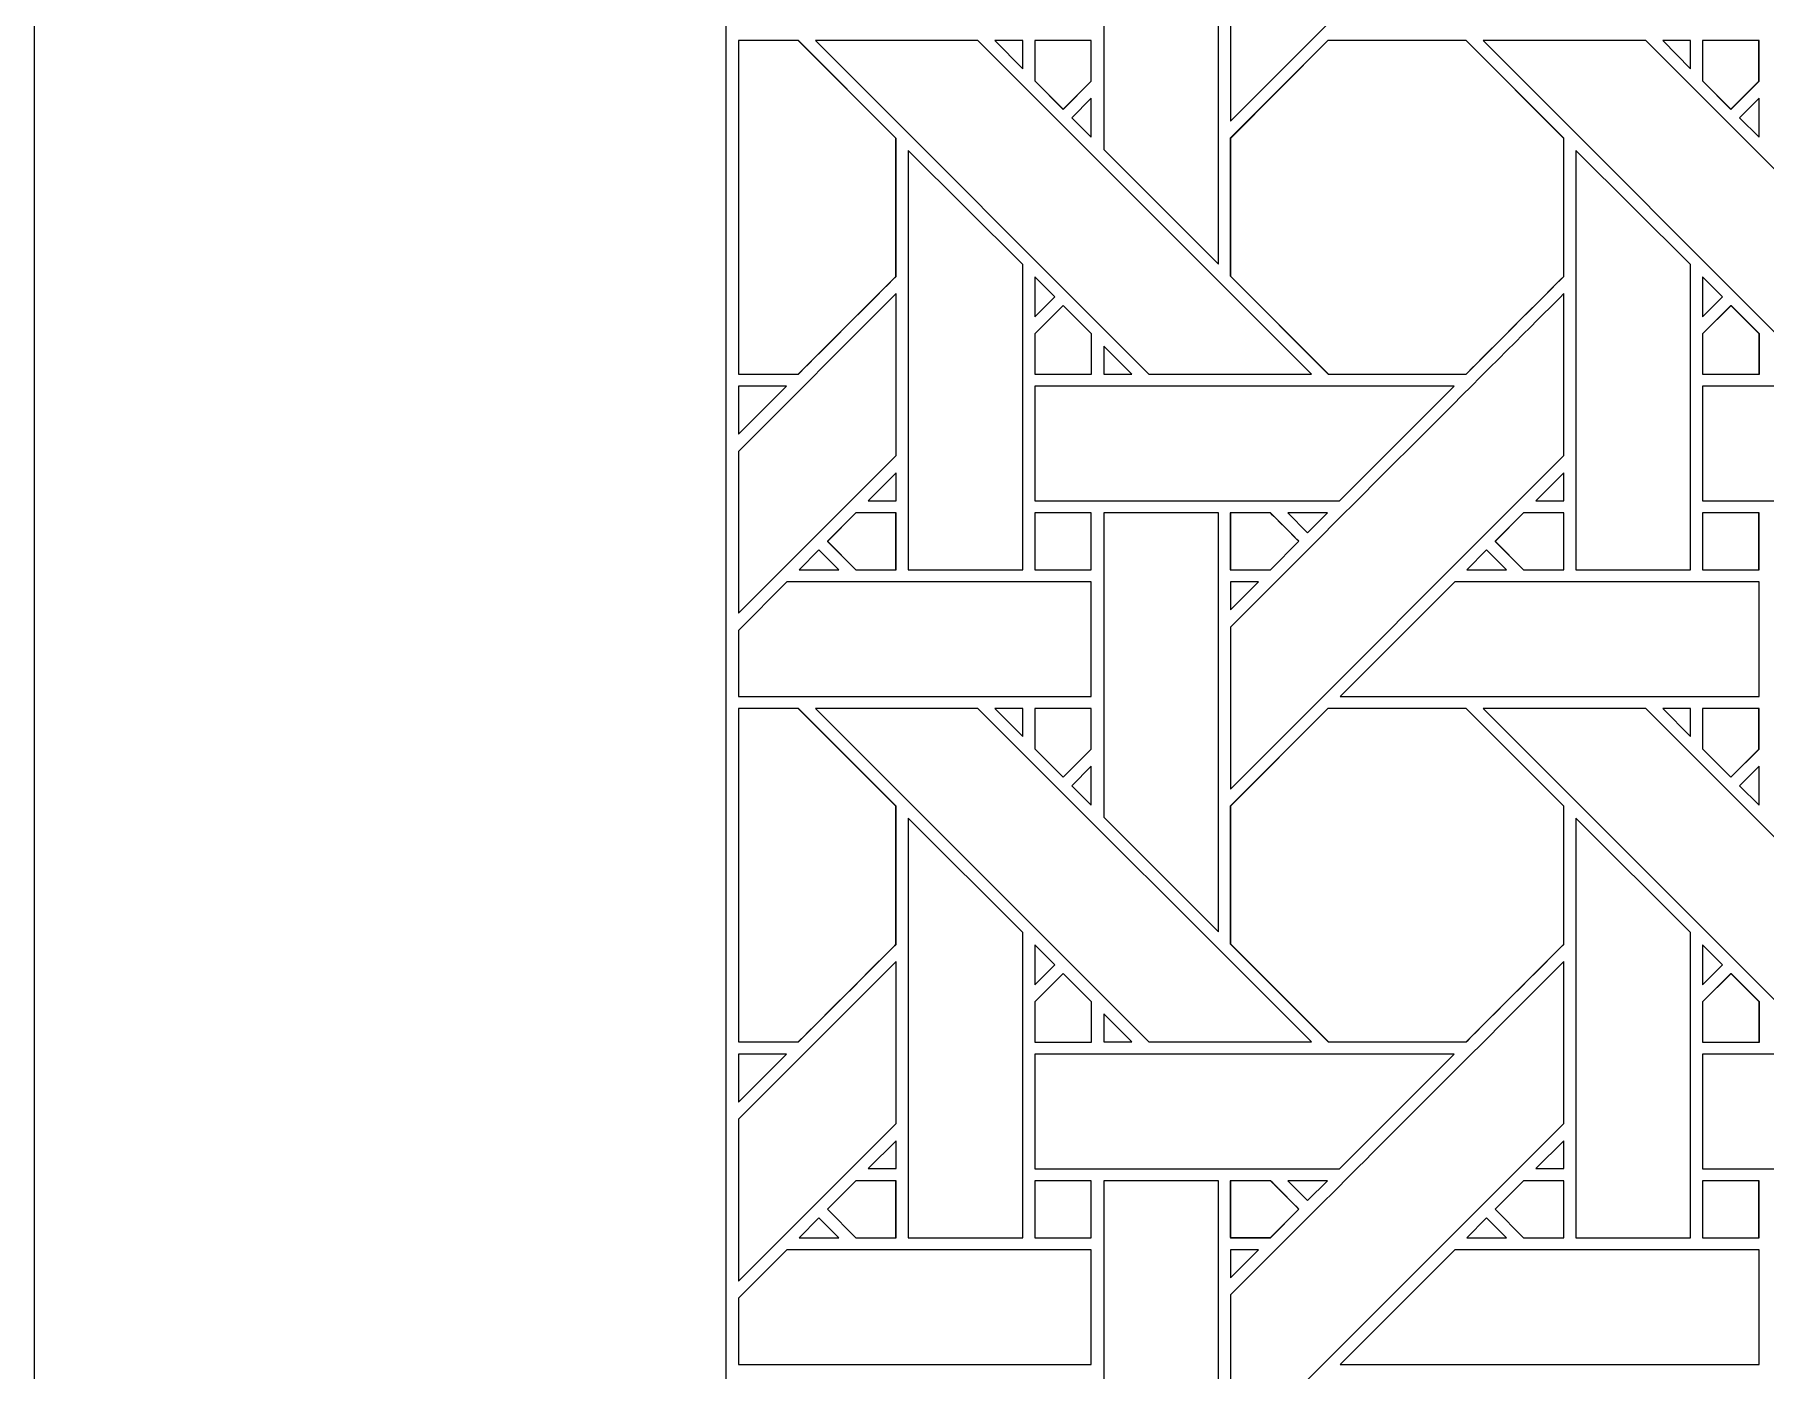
# Model space of a CAD drawing. Header units: inches. Extents: x 2.4 to 22.4, y -0.9 to 19.1.
# Drawn here: x 2.383 to 4.842, y 11.712 to 13.61 of the extents above; entities that cross this region are included whole.
import ezdxf

# ---------------------------------------------------------------- set-up
doc = ezdxf.new("R2010")
doc.units = ezdxf.units.IN
doc.header["$MEASUREMENT"] = 0
doc.layers.add('Design', color=7, linetype='Continuous', lineweight=0)

msp = doc.modelspace()

# ---------------------------------------------------------------- linework, layer by layer
at = {"layer": 'Design'}
for points, knots in [([(2.3829, 19.0948), (2.3829, 19.0948), (2.3829, -0.9052), (2.3829, -0.9052), (2.3829, -0.9052), (22.3829, -0.9052), (22.3829, -0.9052), (22.3829, -0.9052), (22.3829, 19.0948), (22.3829, 19.0948), (22.3829, 19.0948), (2.3829, 19.0948), (2.3829, 19.0948)], [0, 0, 0, 0, 1, 1, 1, 2, 2, 2, 3, 3, 3, 4, 4, 4, 4]), ([(3.3653, 18.1123), (3.3653, 18.1123), (3.3653, 0.0772), (3.3653, 0.0772), (3.3653, 0.0772), (21.4004, 0.0772), (21.4004, 0.0772), (21.4004, 0.0772), (21.4004, 18.1123), (21.4004, 18.1123), (21.4004, 18.1123), (3.3653, 18.1123), (3.3653, 18.1123)], [0, 0, 0, 0, 1, 1, 1, 2, 2, 2, 3, 3, 3, 4, 4, 4, 4]), ([(4.2182, 13.853), (4.2675, 13.9021), (4.5, 14.1348), (4.5555, 14.1903), (4.5555, 14.1903), (4.5555, 13.9603), (4.5555, 13.9603), (4.5555, 13.9603), (4.0818, 13.4866), (4.0818, 13.4866), (4.0818, 13.4866), (4.0818, 13.7167), (4.0818, 13.7167), (4.0818, 13.7167), (4.2182, 13.853), (4.2182, 13.853)], [0, 0, 0, 0, 1, 1, 1, 2, 2, 2, 3, 3, 3, 4, 4, 4, 5, 5, 5, 5]), ([(4.0647, 13.8788), (4.0647, 13.8788), (4.0647, 13.2837), (4.0647, 13.2837), (4.0647, 13.2837), (3.9018, 13.4466), (3.9018, 13.4466), (3.9018, 13.4466), (3.9018, 13.8788), (3.9018, 13.8788), (3.9018, 13.8788), (4.0647, 13.8788), (4.0647, 13.8788)], [0, 0, 0, 0, 1, 1, 1, 2, 2, 2, 3, 3, 3, 4, 4, 4, 4]), ([(3.4679, 13.601), (3.4679, 13.601), (3.6066, 13.4623), (3.6066, 13.4623), (3.6066, 13.4623), (3.6066, 13.2661), (3.6066, 13.2661), (3.5888, 13.2482), (3.4769, 13.1364), (3.4679, 13.1274), (3.4679, 13.1274), (3.3829, 13.1274), (3.3829, 13.1274), (3.3829, 13.1274), (3.3829, 13.601), (3.3829, 13.601), (3.3829, 13.601), (3.4679, 13.601), (3.4679, 13.601)], [0, 0, 0, 0, 1, 1, 1, 2, 2, 2, 3, 3, 3, 4, 4, 4, 5, 5, 5, 6, 6, 6, 6]), ([(3.468, 13.601), (3.468, 13.601), (3.6068, 13.4622), (3.6068, 13.4622), (3.6068, 13.4622), (3.6068, 13.266), (3.6068, 13.266), (3.5891, 13.2482), (3.4771, 13.1365), (3.4681, 13.1274), (3.4681, 13.1274), (3.3829, 13.1274), (3.3829, 13.1274), (3.3829, 13.1274), (3.3829, 13.601), (3.3829, 13.601), (3.3829, 13.601), (3.468, 13.601), (3.468, 13.601)], [0, 0, 0, 0, 1, 1, 1, 2, 2, 2, 3, 3, 3, 4, 4, 4, 5, 5, 5, 6, 6, 6, 6]), ([(3.4923, 13.601), (3.4923, 13.601), (3.7232, 13.601), (3.7232, 13.601), (3.7232, 13.601), (4.1969, 13.1273), (4.1969, 13.1273), (4.1969, 13.1273), (3.9658, 13.1273), (3.9658, 13.1273), (3.9658, 13.1273), (3.4923, 13.601), (3.4923, 13.601)], [0, 0, 0, 0, 1, 1, 1, 2, 2, 2, 3, 3, 3, 4, 4, 4, 4]), ([(3.7473, 13.601), (3.7473, 13.601), (3.7868, 13.601), (3.7868, 13.601), (3.7868, 13.601), (3.7868, 13.5611), (3.7868, 13.5611), (3.7868, 13.5611), (3.7473, 13.601), (3.7473, 13.601)], [0, 0, 0, 0, 1, 1, 1, 2, 2, 2, 3, 3, 3, 3]), ([(3.8841, 13.601), (3.8841, 13.601), (3.8841, 13.5435), (3.8841, 13.5435), (3.8841, 13.5435), (3.8441, 13.5035), (3.8441, 13.5035), (3.8441, 13.5035), (3.8038, 13.5438), (3.8038, 13.5438), (3.8038, 13.5438), (3.8038, 13.601), (3.8038, 13.601), (3.8038, 13.601), (3.8841, 13.601), (3.8841, 13.601)], [0, 0, 0, 0, 1, 1, 1, 2, 2, 2, 3, 3, 3, 4, 4, 4, 5, 5, 5, 5]), ([(3.8443, 13.5034), (3.8443, 13.5034), (3.804, 13.5438), (3.804, 13.5438), (3.804, 13.5438), (3.804, 13.601), (3.804, 13.601), (3.804, 13.601), (3.8842, 13.601), (3.8842, 13.601), (3.8842, 13.601), (3.8842, 13.5434), (3.8842, 13.5434), (3.8842, 13.5434), (3.8443, 13.5034), (3.8443, 13.5034)], [0, 0, 0, 0, 1, 1, 1, 2, 2, 2, 3, 3, 3, 4, 4, 4, 5, 5, 5, 5]), ([(4.2204, 13.601), (4.2204, 13.601), (4.4166, 13.601), (4.4166, 13.601), (4.4166, 13.601), (4.5554, 13.4623), (4.5554, 13.4623), (4.5554, 13.4623), (4.5554, 13.2661), (4.5554, 13.2661), (4.5376, 13.2482), (4.4256, 13.1364), (4.4167, 13.1274), (4.4167, 13.1274), (4.2209, 13.1274), (4.2209, 13.1274), (4.2209, 13.1274), (4.0817, 13.2667), (4.0817, 13.2667), (4.0817, 13.2667), (4.0817, 13.4623), (4.0817, 13.4623), (4.0817, 13.4623), (4.2204, 13.601), (4.2204, 13.601)], [0, 0, 0, 0, 1, 1, 1, 2, 2, 2, 3, 3, 3, 4, 4, 4, 5, 5, 5, 6, 6, 6, 7, 7, 7, 8, 8, 8, 8]), ([(4.2205, 13.601), (4.2205, 13.601), (4.4168, 13.601), (4.4168, 13.601), (4.4168, 13.601), (4.5555, 13.4622), (4.5555, 13.4622), (4.5555, 13.4622), (4.5555, 13.266), (4.5555, 13.266), (4.5379, 13.2483), (4.4259, 13.1365), (4.4168, 13.1273), (4.4168, 13.1273), (4.2211, 13.1273), (4.2211, 13.1273), (4.2211, 13.1273), (4.0818, 13.2666), (4.0818, 13.2666), (4.0818, 13.2666), (4.0818, 13.4622), (4.0818, 13.4622), (4.0818, 13.4622), (4.2205, 13.601), (4.2205, 13.601)], [0, 0, 0, 0, 1, 1, 1, 2, 2, 2, 3, 3, 3, 4, 4, 4, 5, 5, 5, 6, 6, 6, 7, 7, 7, 8, 8, 8, 8]), ([(4.6719, 13.601), (4.6719, 13.601), (5.1456, 13.1273), (5.1456, 13.1273), (5.1456, 13.1273), (4.9146, 13.1273), (4.9146, 13.1273), (4.9146, 13.1273), (4.441, 13.601), (4.441, 13.601), (4.441, 13.601), (4.6719, 13.601), (4.6719, 13.601)], [0, 0, 0, 0, 1, 1, 1, 2, 2, 2, 3, 3, 3, 4, 4, 4, 4]), ([(4.7355, 13.601), (4.7355, 13.601), (4.7355, 13.5611), (4.7355, 13.5611), (4.7355, 13.5611), (4.6961, 13.601), (4.6961, 13.601), (4.6961, 13.601), (4.7355, 13.601), (4.7355, 13.601)], [0, 0, 0, 0, 1, 1, 1, 2, 2, 2, 3, 3, 3, 3]), ([(4.8328, 13.601), (4.8328, 13.601), (4.8328, 13.5435), (4.8328, 13.5435), (4.8328, 13.5435), (4.7929, 13.5035), (4.7929, 13.5035), (4.7929, 13.5035), (4.7526, 13.5438), (4.7526, 13.5438), (4.7526, 13.5438), (4.7526, 13.601), (4.7526, 13.601), (4.7526, 13.601), (4.8328, 13.601), (4.8328, 13.601)], [0, 0, 0, 0, 1, 1, 1, 2, 2, 2, 3, 3, 3, 4, 4, 4, 5, 5, 5, 5]), ([(4.793, 13.5034), (4.793, 13.5034), (4.7527, 13.5438), (4.7527, 13.5438), (4.7527, 13.5438), (4.7527, 13.601), (4.7527, 13.601), (4.7527, 13.601), (4.833, 13.601), (4.833, 13.601), (4.833, 13.601), (4.833, 13.5434), (4.833, 13.5434), (4.833, 13.5434), (4.793, 13.5034), (4.793, 13.5034)], [0, 0, 0, 0, 1, 1, 1, 2, 2, 2, 3, 3, 3, 4, 4, 4, 5, 5, 5, 5]), ([(3.8842, 13.5191), (3.8842, 13.5191), (3.8842, 13.464), (3.8842, 13.464), (3.8842, 13.464), (3.8565, 13.4913), (3.8565, 13.4913), (3.8565, 13.4913), (3.8842, 13.5191), (3.8842, 13.5191)], [0, 0, 0, 0, 1, 1, 1, 2, 2, 2, 3, 3, 3, 3]), ([(4.833, 13.5191), (4.833, 13.5191), (4.833, 13.464), (4.833, 13.464), (4.833, 13.464), (4.8052, 13.4913), (4.8052, 13.4913), (4.8052, 13.4913), (4.833, 13.5191), (4.833, 13.5191)], [0, 0, 0, 0, 1, 1, 1, 2, 2, 2, 3, 3, 3, 3]), ([(3.7867, 12.8493), (3.7867, 12.8493), (3.6239, 12.8493), (3.6239, 12.8493), (3.6239, 12.8493), (3.6239, 13.4452), (3.6239, 13.4452), (3.6239, 13.4452), (3.7867, 13.283), (3.7867, 13.283), (3.7867, 13.283), (3.7867, 12.8493), (3.7867, 12.8493)], [0, 0, 0, 0, 1, 1, 1, 2, 2, 2, 3, 3, 3, 4, 4, 4, 4]), ([(4.7354, 12.8493), (4.7354, 12.8493), (4.5727, 12.8493), (4.5727, 12.8493), (4.5727, 12.8493), (4.5727, 13.4452), (4.5727, 13.4452), (4.5727, 13.4452), (4.7354, 13.283), (4.7354, 13.283), (4.7354, 13.283), (4.7354, 12.8493), (4.7354, 12.8493)], [0, 0, 0, 0, 1, 1, 1, 2, 2, 2, 3, 3, 3, 4, 4, 4, 4]), ([(3.804, 13.2088), (3.804, 13.2088), (3.804, 13.2655), (3.804, 13.2655), (3.804, 13.2655), (3.8322, 13.2369), (3.8322, 13.2369), (3.8322, 13.2369), (3.804, 13.2088), (3.804, 13.2088)], [0, 0, 0, 0, 1, 1, 1, 2, 2, 2, 3, 3, 3, 3]), ([(4.7527, 13.2088), (4.7527, 13.2088), (4.7527, 13.2655), (4.7527, 13.2655), (4.7527, 13.2655), (4.7809, 13.2369), (4.7809, 13.2369), (4.7809, 13.2369), (4.7527, 13.2088), (4.7527, 13.2088)], [0, 0, 0, 0, 1, 1, 1, 2, 2, 2, 3, 3, 3, 3]), ([(3.6068, 13.2416), (3.6068, 13.2416), (3.6068, 13.0116), (3.6068, 13.0116), (3.6068, 13.0116), (3.3829, 12.7876), (3.3829, 12.7876), (3.3829, 12.7876), (3.3829, 13.0176), (3.3829, 13.0176), (3.3829, 13.0176), (3.6068, 13.2416), (3.6068, 13.2416)], [0, 0, 0, 0, 1, 1, 1, 2, 2, 2, 3, 3, 3, 4, 4, 4, 4]), ([(4.2182, 12.9043), (4.2675, 12.9534), (4.5, 13.1861), (4.5555, 13.2416), (4.5555, 13.2416), (4.5555, 13.0116), (4.5555, 13.0116), (4.5555, 13.0116), (4.0818, 12.5379), (4.0818, 12.5379), (4.0818, 12.5379), (4.0818, 12.768), (4.0818, 12.768), (4.0818, 12.768), (4.2182, 12.9043), (4.2182, 12.9043)], [0, 0, 0, 0, 1, 1, 1, 2, 2, 2, 3, 3, 3, 4, 4, 4, 5, 5, 5, 5]), ([(3.8038, 13.1272), (3.8038, 13.1272), (3.8038, 13.1845), (3.8038, 13.1845), (3.8038, 13.1845), (3.8442, 13.2248), (3.8442, 13.2248), (3.8442, 13.2248), (3.8845, 13.1845), (3.8845, 13.1845), (3.8845, 13.1845), (3.8845, 13.1272), (3.8845, 13.1272), (3.8845, 13.1272), (3.8038, 13.1272), (3.8038, 13.1272)], [0, 0, 0, 0, 1, 1, 1, 2, 2, 2, 3, 3, 3, 4, 4, 4, 5, 5, 5, 5]), ([(3.8443, 13.2247), (3.8443, 13.2247), (3.8847, 13.1844), (3.8847, 13.1844), (3.8847, 13.1844), (3.8847, 13.1271), (3.8847, 13.1271), (3.8847, 13.1271), (3.804, 13.1271), (3.804, 13.1271), (3.804, 13.1271), (3.804, 13.1844), (3.804, 13.1844), (3.804, 13.1844), (3.8443, 13.2247), (3.8443, 13.2247)], [0, 0, 0, 0, 1, 1, 1, 2, 2, 2, 3, 3, 3, 4, 4, 4, 5, 5, 5, 5]), ([(4.7526, 13.1272), (4.7526, 13.1272), (4.7526, 13.1845), (4.7526, 13.1845), (4.7526, 13.1845), (4.7929, 13.2248), (4.7929, 13.2248), (4.7929, 13.2248), (4.8332, 13.1845), (4.8332, 13.1845), (4.8332, 13.1845), (4.8332, 13.1272), (4.8332, 13.1272), (4.8332, 13.1272), (4.7526, 13.1272), (4.7526, 13.1272)], [0, 0, 0, 0, 1, 1, 1, 2, 2, 2, 3, 3, 3, 4, 4, 4, 5, 5, 5, 5]), ([(4.7931, 13.2247), (4.7931, 13.2247), (4.8334, 13.1844), (4.8334, 13.1844), (4.8334, 13.1844), (4.8334, 13.1271), (4.8334, 13.1271), (4.8334, 13.1271), (4.7527, 13.1271), (4.7527, 13.1271), (4.7527, 13.1271), (4.7527, 13.1844), (4.7527, 13.1844), (4.7527, 13.1844), (4.7931, 13.2247), (4.7931, 13.2247)], [0, 0, 0, 0, 1, 1, 1, 2, 2, 2, 3, 3, 3, 4, 4, 4, 5, 5, 5, 5]), ([(3.9416, 13.1273), (3.9416, 13.1273), (3.9019, 13.1273), (3.9019, 13.1273), (3.9019, 13.1273), (3.9019, 13.1671), (3.9019, 13.1671), (3.9019, 13.1671), (3.9416, 13.1273), (3.9416, 13.1273)], [0, 0, 0, 0, 1, 1, 1, 2, 2, 2, 3, 3, 3, 3]), ([(3.451, 13.1101), (3.451, 13.1101), (3.3829, 13.0419), (3.3829, 13.0419), (3.3829, 13.0419), (3.3829, 13.1101), (3.3829, 13.1101), (3.3829, 13.1101), (3.451, 13.1101), (3.451, 13.1101)], [0, 0, 0, 0, 1, 1, 1, 2, 2, 2, 3, 3, 3, 3]), ([(3.804, 13.1101), (3.804, 13.1101), (4.3997, 13.1101), (4.3997, 13.1101), (4.3997, 13.1101), (4.237, 12.9474), (4.237, 12.9474), (4.237, 12.9474), (3.804, 12.9474), (3.804, 12.9474), (3.804, 12.9474), (3.804, 13.1101), (3.804, 13.1101)], [0, 0, 0, 0, 1, 1, 1, 2, 2, 2, 3, 3, 3, 4, 4, 4, 4]), ([(4.7527, 12.9474), (4.7527, 12.9474), (4.7527, 13.1101), (4.7527, 13.1101), (4.7527, 13.1101), (5.3484, 13.1101), (5.3484, 13.1101), (5.3484, 13.1101), (5.1857, 12.9474), (5.1857, 12.9474), (5.1857, 12.9474), (4.7527, 12.9474), (4.7527, 12.9474)], [0, 0, 0, 0, 1, 1, 1, 2, 2, 2, 3, 3, 3, 4, 4, 4, 4]), ([(3.567, 12.9474), (3.567, 12.9474), (3.6068, 12.9872), (3.6068, 12.9872), (3.6068, 12.9872), (3.6068, 12.9474), (3.6068, 12.9474), (3.6068, 12.9474), (3.567, 12.9474), (3.567, 12.9474)], [0, 0, 0, 0, 1, 1, 1, 2, 2, 2, 3, 3, 3, 3]), ([(4.5157, 12.9474), (4.5157, 12.9474), (4.5555, 12.9872), (4.5555, 12.9872), (4.5555, 12.9872), (4.5555, 12.9474), (4.5555, 12.9474), (4.5555, 12.9474), (4.5157, 12.9474), (4.5157, 12.9474)], [0, 0, 0, 0, 1, 1, 1, 2, 2, 2, 3, 3, 3, 3]), ([(3.5495, 12.8494), (3.5495, 12.8494), (3.5092, 12.8898), (3.5092, 12.8898), (3.5092, 12.8898), (3.5496, 12.9302), (3.5496, 12.9302), (3.5496, 12.9302), (3.6066, 12.9302), (3.6066, 12.9302), (3.6066, 12.9302), (3.6066, 12.8494), (3.6066, 12.8494), (3.6066, 12.8494), (3.5495, 12.8494), (3.5495, 12.8494)], [0, 0, 0, 0, 1, 1, 1, 2, 2, 2, 3, 3, 3, 4, 4, 4, 5, 5, 5, 5]), ([(3.5093, 12.8897), (3.5093, 12.8897), (3.5498, 12.9301), (3.5498, 12.9301), (3.5498, 12.9301), (3.6068, 12.9301), (3.6068, 12.9301), (3.6068, 12.9301), (3.6068, 12.8493), (3.6068, 12.8493), (3.6068, 12.8493), (3.5497, 12.8493), (3.5497, 12.8493), (3.5497, 12.8493), (3.5093, 12.8897), (3.5093, 12.8897)], [0, 0, 0, 0, 1, 1, 1, 2, 2, 2, 3, 3, 3, 4, 4, 4, 5, 5, 5, 5]), ([(3.8038, 12.9302), (3.8038, 12.9302), (3.8841, 12.9302), (3.8841, 12.9302), (3.8841, 12.9302), (3.8841, 12.8494), (3.8841, 12.8494), (3.8841, 12.8494), (3.8038, 12.8494), (3.8038, 12.8494), (3.8038, 12.8494), (3.8038, 12.9302), (3.8038, 12.9302)], [0, 0, 0, 0, 1, 1, 1, 2, 2, 2, 3, 3, 3, 4, 4, 4, 4]), ([(3.804, 12.9301), (3.804, 12.9301), (3.8842, 12.9301), (3.8842, 12.9301), (3.8842, 12.9301), (3.8842, 12.8493), (3.8842, 12.8493), (3.8842, 12.8493), (3.804, 12.8493), (3.804, 12.8493), (3.804, 12.8493), (3.804, 12.9301), (3.804, 12.9301)], [0, 0, 0, 0, 1, 1, 1, 2, 2, 2, 3, 3, 3, 4, 4, 4, 4]), ([(4.0647, 12.9301), (4.0647, 12.9301), (4.0647, 12.335), (4.0647, 12.335), (4.0647, 12.335), (3.9018, 12.4979), (3.9018, 12.4979), (3.9018, 12.4979), (3.9018, 12.9301), (3.9018, 12.9301), (3.9018, 12.9301), (4.0647, 12.9301), (4.0647, 12.9301)], [0, 0, 0, 0, 1, 1, 1, 2, 2, 2, 3, 3, 3, 4, 4, 4, 4]), ([(4.1388, 12.9302), (4.1439, 12.9251), (4.1747, 12.8942), (4.1791, 12.8898), (4.1791, 12.8898), (4.1387, 12.8494), (4.1387, 12.8494), (4.1387, 12.8494), (4.0817, 12.8494), (4.0817, 12.8494), (4.0817, 12.8494), (4.0817, 12.9302), (4.0817, 12.9302), (4.0817, 12.9302), (4.1388, 12.9302), (4.1388, 12.9302)], [0, 0, 0, 0, 1, 1, 1, 2, 2, 2, 3, 3, 3, 4, 4, 4, 5, 5, 5, 5]), ([(4.1792, 12.8898), (4.1792, 12.8898), (4.1388, 12.8493), (4.1388, 12.8493), (4.1388, 12.8493), (4.0818, 12.8493), (4.0818, 12.8493), (4.0818, 12.8493), (4.0818, 12.9301), (4.0818, 12.9301), (4.0818, 12.9301), (4.1389, 12.9301), (4.1389, 12.9301), (4.1441, 12.925), (4.1748, 12.8942), (4.1792, 12.8898)], [0, 0, 0, 0, 1, 1, 1, 2, 2, 2, 3, 3, 3, 4, 4, 4, 5, 5, 5, 5]), ([(4.1633, 12.9301), (4.1633, 12.9301), (4.2197, 12.9301), (4.2197, 12.9301), (4.2197, 12.9301), (4.1915, 12.9019), (4.1915, 12.9019), (4.1915, 12.9019), (4.1633, 12.9301), (4.1633, 12.9301)], [0, 0, 0, 0, 1, 1, 1, 2, 2, 2, 3, 3, 3, 3]), ([(4.4983, 12.8494), (4.4983, 12.8494), (4.4579, 12.8898), (4.4579, 12.8898), (4.4579, 12.8898), (4.4983, 12.9302), (4.4983, 12.9302), (4.4983, 12.9302), (4.5554, 12.9302), (4.5554, 12.9302), (4.5554, 12.9302), (4.5554, 12.8494), (4.5554, 12.8494), (4.5554, 12.8494), (4.4983, 12.8494), (4.4983, 12.8494)], [0, 0, 0, 0, 1, 1, 1, 2, 2, 2, 3, 3, 3, 4, 4, 4, 5, 5, 5, 5]), ([(4.5555, 12.9301), (4.5555, 12.9301), (4.5555, 12.8493), (4.5555, 12.8493), (4.5555, 12.8493), (4.4984, 12.8493), (4.4984, 12.8493), (4.4984, 12.8493), (4.4581, 12.8897), (4.4581, 12.8897), (4.4581, 12.8897), (4.4985, 12.9301), (4.4985, 12.9301), (4.4985, 12.9301), (4.5555, 12.9301), (4.5555, 12.9301)], [0, 0, 0, 0, 1, 1, 1, 2, 2, 2, 3, 3, 3, 4, 4, 4, 5, 5, 5, 5]), ([(4.7526, 12.9302), (4.7526, 12.9302), (4.8328, 12.9302), (4.8328, 12.9302), (4.8328, 12.9302), (4.8328, 12.8494), (4.8328, 12.8494), (4.8328, 12.8494), (4.7526, 12.8494), (4.7526, 12.8494), (4.7526, 12.8494), (4.7526, 12.9302), (4.7526, 12.9302)], [0, 0, 0, 0, 1, 1, 1, 2, 2, 2, 3, 3, 3, 4, 4, 4, 4]), ([(4.833, 12.9301), (4.833, 12.9301), (4.833, 12.8493), (4.833, 12.8493), (4.833, 12.8493), (4.7527, 12.8493), (4.7527, 12.8493), (4.7527, 12.8493), (4.7527, 12.9301), (4.7527, 12.9301), (4.7527, 12.9301), (4.833, 12.9301), (4.833, 12.9301)], [0, 0, 0, 0, 1, 1, 1, 2, 2, 2, 3, 3, 3, 4, 4, 4, 4]), ([(3.5255, 12.8493), (3.5255, 12.8493), (3.4689, 12.8493), (3.4689, 12.8493), (3.4689, 12.8493), (3.4972, 12.8776), (3.4972, 12.8776), (3.4972, 12.8776), (3.5255, 12.8493), (3.5255, 12.8493)], [0, 0, 0, 0, 1, 1, 1, 2, 2, 2, 3, 3, 3, 3]), ([(4.4742, 12.8493), (4.4742, 12.8493), (4.4177, 12.8493), (4.4177, 12.8493), (4.4177, 12.8493), (4.4459, 12.8776), (4.4459, 12.8776), (4.4459, 12.8776), (4.4742, 12.8493), (4.4742, 12.8493)], [0, 0, 0, 0, 1, 1, 1, 2, 2, 2, 3, 3, 3, 3]), ([(3.4518, 12.8322), (3.4518, 12.8322), (3.8842, 12.8322), (3.8842, 12.8322), (3.8842, 12.8322), (3.8842, 12.6694), (3.8842, 12.6694), (3.8842, 12.6694), (3.3829, 12.6694), (3.3829, 12.6694), (3.3829, 12.6694), (3.3829, 12.7632), (3.3829, 12.7632), (3.3829, 12.7632), (3.4518, 12.8322), (3.4518, 12.8322)], [0, 0, 0, 0, 1, 1, 1, 2, 2, 2, 3, 3, 3, 4, 4, 4, 5, 5, 5, 5]), ([(4.1217, 12.8322), (4.1217, 12.8322), (4.0818, 12.7924), (4.0818, 12.7924), (4.0818, 12.7924), (4.0818, 12.8322), (4.0818, 12.8322), (4.0818, 12.8322), (4.1217, 12.8322), (4.1217, 12.8322)], [0, 0, 0, 0, 1, 1, 1, 2, 2, 2, 3, 3, 3, 3]), ([(4.833, 12.8322), (4.833, 12.8322), (4.833, 12.6694), (4.833, 12.6694), (4.833, 12.6694), (4.2377, 12.6694), (4.2377, 12.6694), (4.2377, 12.6694), (4.4005, 12.8322), (4.4005, 12.8322), (4.4005, 12.8322), (4.833, 12.8322), (4.833, 12.8322)], [0, 0, 0, 0, 1, 1, 1, 2, 2, 2, 3, 3, 3, 4, 4, 4, 4]), ([(3.4679, 12.6523), (3.4679, 12.6523), (3.6066, 12.5136), (3.6066, 12.5136), (3.6066, 12.5136), (3.6066, 12.3174), (3.6066, 12.3174), (3.5888, 12.2994), (3.4769, 12.1877), (3.4679, 12.1787), (3.4679, 12.1787), (3.3829, 12.1787), (3.3829, 12.1787), (3.3829, 12.1787), (3.3829, 12.6523), (3.3829, 12.6523), (3.3829, 12.6523), (3.4679, 12.6523), (3.4679, 12.6523)], [0, 0, 0, 0, 1, 1, 1, 2, 2, 2, 3, 3, 3, 4, 4, 4, 5, 5, 5, 6, 6, 6, 6]), ([(3.468, 12.6523), (3.468, 12.6523), (3.6068, 12.5135), (3.6068, 12.5135), (3.6068, 12.5135), (3.6068, 12.3173), (3.6068, 12.3173), (3.5886, 12.299), (3.4768, 12.1874), (3.4681, 12.1787), (3.4681, 12.1787), (3.3829, 12.1787), (3.3829, 12.1787), (3.3829, 12.1787), (3.3829, 12.6523), (3.3829, 12.6523), (3.3829, 12.6523), (3.468, 12.6523), (3.468, 12.6523)], [0, 0, 0, 0, 1, 1, 1, 2, 2, 2, 3, 3, 3, 4, 4, 4, 5, 5, 5, 6, 6, 6, 6]), ([(3.4923, 12.6522), (3.4923, 12.6522), (3.7232, 12.6522), (3.7232, 12.6522), (3.7232, 12.6522), (4.1969, 12.1786), (4.1969, 12.1786), (4.1969, 12.1786), (3.9658, 12.1786), (3.9658, 12.1786), (3.9658, 12.1786), (3.4923, 12.6522), (3.4923, 12.6522)], [0, 0, 0, 0, 1, 1, 1, 2, 2, 2, 3, 3, 3, 4, 4, 4, 4]), ([(3.7473, 12.6522), (3.7473, 12.6522), (3.7868, 12.6522), (3.7868, 12.6522), (3.7868, 12.6522), (3.7868, 12.6124), (3.7868, 12.6124), (3.7868, 12.6124), (3.7473, 12.6522), (3.7473, 12.6522)], [0, 0, 0, 0, 1, 1, 1, 2, 2, 2, 3, 3, 3, 3]), ([(3.8841, 12.6523), (3.8841, 12.6523), (3.8841, 12.5947), (3.8841, 12.5947), (3.8841, 12.5947), (3.8441, 12.5548), (3.8441, 12.5548), (3.8441, 12.5548), (3.8038, 12.5951), (3.8038, 12.5951), (3.8038, 12.5951), (3.8038, 12.6523), (3.8038, 12.6523), (3.8038, 12.6523), (3.8841, 12.6523), (3.8841, 12.6523)], [0, 0, 0, 0, 1, 1, 1, 2, 2, 2, 3, 3, 3, 4, 4, 4, 5, 5, 5, 5]), ([(3.8443, 12.5547), (3.8443, 12.5547), (3.804, 12.595), (3.804, 12.595), (3.804, 12.595), (3.804, 12.6522), (3.804, 12.6522), (3.804, 12.6522), (3.8842, 12.6522), (3.8842, 12.6522), (3.8842, 12.6522), (3.8842, 12.5946), (3.8842, 12.5946), (3.8842, 12.5946), (3.8443, 12.5547), (3.8443, 12.5547)], [0, 0, 0, 0, 1, 1, 1, 2, 2, 2, 3, 3, 3, 4, 4, 4, 5, 5, 5, 5]), ([(4.2204, 12.6523), (4.2204, 12.6523), (4.4166, 12.6523), (4.4166, 12.6523), (4.4166, 12.6523), (4.5554, 12.5136), (4.5554, 12.5136), (4.5554, 12.5136), (4.5554, 12.3174), (4.5554, 12.3174), (4.5376, 12.2994), (4.4256, 12.1877), (4.4167, 12.1787), (4.4167, 12.1787), (4.2209, 12.1787), (4.2209, 12.1787), (4.2209, 12.1787), (4.0817, 12.3179), (4.0817, 12.3179), (4.0817, 12.3179), (4.0817, 12.5136), (4.0817, 12.5136), (4.0817, 12.5136), (4.2204, 12.6523), (4.2204, 12.6523)], [0, 0, 0, 0, 1, 1, 1, 2, 2, 2, 3, 3, 3, 4, 4, 4, 5, 5, 5, 6, 6, 6, 7, 7, 7, 8, 8, 8, 8]), ([(4.2205, 12.6522), (4.2205, 12.6522), (4.4168, 12.6522), (4.4168, 12.6522), (4.4168, 12.6522), (4.5555, 12.5135), (4.5555, 12.5135), (4.5555, 12.5135), (4.5555, 12.3173), (4.5555, 12.3173), (4.5374, 12.299), (4.4255, 12.1874), (4.4168, 12.1786), (4.4168, 12.1786), (4.2211, 12.1786), (4.2211, 12.1786), (4.2211, 12.1786), (4.0818, 12.3178), (4.0818, 12.3178), (4.0818, 12.3178), (4.0818, 12.5135), (4.0818, 12.5135), (4.0818, 12.5135), (4.2205, 12.6522), (4.2205, 12.6522)], [0, 0, 0, 0, 1, 1, 1, 2, 2, 2, 3, 3, 3, 4, 4, 4, 5, 5, 5, 6, 6, 6, 7, 7, 7, 8, 8, 8, 8]), ([(4.6719, 12.6522), (4.6719, 12.6522), (5.1456, 12.1786), (5.1456, 12.1786), (5.1456, 12.1786), (4.9146, 12.1786), (4.9146, 12.1786), (4.9146, 12.1786), (4.441, 12.6522), (4.441, 12.6522), (4.441, 12.6522), (4.6719, 12.6522), (4.6719, 12.6522)], [0, 0, 0, 0, 1, 1, 1, 2, 2, 2, 3, 3, 3, 4, 4, 4, 4]), ([(4.7355, 12.6522), (4.7355, 12.6522), (4.7355, 12.6124), (4.7355, 12.6124), (4.7355, 12.6124), (4.6961, 12.6522), (4.6961, 12.6522), (4.6961, 12.6522), (4.7355, 12.6522), (4.7355, 12.6522)], [0, 0, 0, 0, 1, 1, 1, 2, 2, 2, 3, 3, 3, 3]), ([(4.8328, 12.6523), (4.8328, 12.6523), (4.8328, 12.5947), (4.8328, 12.5947), (4.8328, 12.5947), (4.7929, 12.5548), (4.7929, 12.5548), (4.7929, 12.5548), (4.7526, 12.5951), (4.7526, 12.5951), (4.7526, 12.5951), (4.7526, 12.6523), (4.7526, 12.6523), (4.7526, 12.6523), (4.8328, 12.6523), (4.8328, 12.6523)], [0, 0, 0, 0, 1, 1, 1, 2, 2, 2, 3, 3, 3, 4, 4, 4, 5, 5, 5, 5]), ([(4.793, 12.5547), (4.793, 12.5547), (4.7527, 12.595), (4.7527, 12.595), (4.7527, 12.595), (4.7527, 12.6522), (4.7527, 12.6522), (4.7527, 12.6522), (4.833, 12.6522), (4.833, 12.6522), (4.833, 12.6522), (4.833, 12.5946), (4.833, 12.5946), (4.833, 12.5946), (4.793, 12.5547), (4.793, 12.5547)], [0, 0, 0, 0, 1, 1, 1, 2, 2, 2, 3, 3, 3, 4, 4, 4, 5, 5, 5, 5]), ([(3.8842, 12.5704), (3.8842, 12.5704), (3.8842, 12.5152), (3.8842, 12.5152), (3.8842, 12.5152), (3.8565, 12.5426), (3.8565, 12.5426), (3.8565, 12.5426), (3.8842, 12.5704), (3.8842, 12.5704)], [0, 0, 0, 0, 1, 1, 1, 2, 2, 2, 3, 3, 3, 3]), ([(4.833, 12.5704), (4.833, 12.5704), (4.833, 12.5152), (4.833, 12.5152), (4.833, 12.5152), (4.8052, 12.5426), (4.8052, 12.5426), (4.8052, 12.5426), (4.833, 12.5704), (4.833, 12.5704)], [0, 0, 0, 0, 1, 1, 1, 2, 2, 2, 3, 3, 3, 3]), ([(3.7867, 11.9006), (3.7867, 11.9006), (3.6239, 11.9006), (3.6239, 11.9006), (3.6239, 11.9006), (3.6239, 12.4964), (3.6239, 12.4964), (3.6239, 12.4964), (3.7867, 12.3343), (3.7867, 12.3343), (3.7867, 12.3343), (3.7867, 11.9006), (3.7867, 11.9006)], [0, 0, 0, 0, 1, 1, 1, 2, 2, 2, 3, 3, 3, 4, 4, 4, 4]), ([(4.7354, 11.9006), (4.7354, 11.9006), (4.5727, 11.9006), (4.5727, 11.9006), (4.5727, 11.9006), (4.5727, 12.4964), (4.5727, 12.4964), (4.5727, 12.4964), (4.7354, 12.3343), (4.7354, 12.3343), (4.7354, 12.3343), (4.7354, 11.9006), (4.7354, 11.9006)], [0, 0, 0, 0, 1, 1, 1, 2, 2, 2, 3, 3, 3, 4, 4, 4, 4]), ([(3.804, 12.26), (3.804, 12.26), (3.804, 12.3168), (3.804, 12.3168), (3.804, 12.3168), (3.8322, 12.2882), (3.8322, 12.2882), (3.8322, 12.2882), (3.804, 12.26), (3.804, 12.26)], [0, 0, 0, 0, 1, 1, 1, 2, 2, 2, 3, 3, 3, 3]), ([(4.7527, 12.26), (4.7527, 12.26), (4.7527, 12.3168), (4.7527, 12.3168), (4.7527, 12.3168), (4.7809, 12.2882), (4.7809, 12.2882), (4.7809, 12.2882), (4.7527, 12.26), (4.7527, 12.26)], [0, 0, 0, 0, 1, 1, 1, 2, 2, 2, 3, 3, 3, 3]), ([(3.6068, 12.2929), (3.6068, 12.2929), (3.6068, 12.0628), (3.6068, 12.0628), (3.6068, 12.0628), (3.3829, 11.8389), (3.3829, 11.8389), (3.3829, 11.8389), (3.3829, 12.0688), (3.3829, 12.0688), (3.3829, 12.0688), (3.6068, 12.2929), (3.6068, 12.2929)], [0, 0, 0, 0, 1, 1, 1, 2, 2, 2, 3, 3, 3, 4, 4, 4, 4]), ([(3.8038, 12.1784), (3.8038, 12.1784), (3.8038, 12.2357), (3.8038, 12.2357), (3.8038, 12.2357), (3.8442, 12.276), (3.8442, 12.276), (3.8442, 12.276), (3.8845, 12.2357), (3.8845, 12.2357), (3.8845, 12.2357), (3.8845, 12.1784), (3.8845, 12.1784), (3.8845, 12.1784), (3.8038, 12.1784), (3.8038, 12.1784)], [0, 0, 0, 0, 1, 1, 1, 2, 2, 2, 3, 3, 3, 4, 4, 4, 5, 5, 5, 5]), ([(3.8443, 12.276), (3.8443, 12.276), (3.8847, 12.2357), (3.8847, 12.2357), (3.8847, 12.2357), (3.8847, 12.1784), (3.8847, 12.1784), (3.8847, 12.1784), (3.804, 12.1784), (3.804, 12.1784), (3.804, 12.1784), (3.804, 12.2356), (3.804, 12.2356), (3.804, 12.2356), (3.8443, 12.276), (3.8443, 12.276)], [0, 0, 0, 0, 1, 1, 1, 2, 2, 2, 3, 3, 3, 4, 4, 4, 5, 5, 5, 5]), ([(4.2182, 11.9556), (4.2676, 12.0047), (4.5001, 12.2374), (4.5555, 12.2929), (4.5555, 12.2929), (4.5555, 12.0628), (4.5555, 12.0628), (4.5555, 12.0628), (4.0818, 11.5892), (4.0818, 11.5892), (4.0818, 11.5892), (4.0818, 11.8193), (4.0818, 11.8193), (4.0818, 11.8193), (4.2182, 11.9556), (4.2182, 11.9556)], [0, 0, 0, 0, 1, 1, 1, 2, 2, 2, 3, 3, 3, 4, 4, 4, 5, 5, 5, 5]), ([(4.7526, 12.1784), (4.7526, 12.1784), (4.7526, 12.2357), (4.7526, 12.2357), (4.7526, 12.2357), (4.7929, 12.276), (4.7929, 12.276), (4.7929, 12.276), (4.8332, 12.2357), (4.8332, 12.2357), (4.8332, 12.2357), (4.8332, 12.1784), (4.8332, 12.1784), (4.8332, 12.1784), (4.7526, 12.1784), (4.7526, 12.1784)], [0, 0, 0, 0, 1, 1, 1, 2, 2, 2, 3, 3, 3, 4, 4, 4, 5, 5, 5, 5]), ([(4.7931, 12.276), (4.7931, 12.276), (4.8334, 12.2357), (4.8334, 12.2357), (4.8334, 12.2357), (4.8334, 12.1784), (4.8334, 12.1784), (4.8334, 12.1784), (4.7527, 12.1784), (4.7527, 12.1784), (4.7527, 12.1784), (4.7527, 12.2356), (4.7527, 12.2356), (4.7527, 12.2356), (4.7931, 12.276), (4.7931, 12.276)], [0, 0, 0, 0, 1, 1, 1, 2, 2, 2, 3, 3, 3, 4, 4, 4, 5, 5, 5, 5]), ([(3.9416, 12.1786), (3.9416, 12.1786), (3.9019, 12.1786), (3.9019, 12.1786), (3.9019, 12.1786), (3.9019, 12.2184), (3.9019, 12.2184), (3.9019, 12.2184), (3.9416, 12.1786), (3.9416, 12.1786)], [0, 0, 0, 0, 1, 1, 1, 2, 2, 2, 3, 3, 3, 3]), ([(3.451, 12.1613), (3.451, 12.1613), (3.3829, 12.0932), (3.3829, 12.0932), (3.3829, 12.0932), (3.3829, 12.1613), (3.3829, 12.1613), (3.3829, 12.1613), (3.451, 12.1613), (3.451, 12.1613)], [0, 0, 0, 0, 1, 1, 1, 2, 2, 2, 3, 3, 3, 3]), ([(3.804, 12.1613), (3.804, 12.1613), (4.3997, 12.1613), (4.3997, 12.1613), (4.3997, 12.1613), (4.237, 11.9986), (4.237, 11.9986), (4.237, 11.9986), (3.804, 11.9986), (3.804, 11.9986), (3.804, 11.9986), (3.804, 12.1613), (3.804, 12.1613)], [0, 0, 0, 0, 1, 1, 1, 2, 2, 2, 3, 3, 3, 4, 4, 4, 4]), ([(4.7527, 11.9986), (4.7527, 11.9986), (4.7527, 12.1613), (4.7527, 12.1613), (4.7527, 12.1613), (5.3484, 12.1613), (5.3484, 12.1613), (5.3484, 12.1613), (5.1857, 11.9986), (5.1857, 11.9986), (5.1857, 11.9986), (4.7527, 11.9986), (4.7527, 11.9986)], [0, 0, 0, 0, 1, 1, 1, 2, 2, 2, 3, 3, 3, 4, 4, 4, 4]), ([(3.567, 11.9987), (3.567, 11.9987), (3.6068, 12.0384), (3.6068, 12.0384), (3.6068, 12.0384), (3.6068, 11.9987), (3.6068, 11.9987), (3.6068, 11.9987), (3.567, 11.9987), (3.567, 11.9987)], [0, 0, 0, 0, 1, 1, 1, 2, 2, 2, 3, 3, 3, 3]), ([(4.5158, 11.9987), (4.5158, 11.9987), (4.5555, 12.0384), (4.5555, 12.0384), (4.5555, 12.0384), (4.5555, 11.9987), (4.5555, 11.9987), (4.5555, 11.9987), (4.5158, 11.9987), (4.5158, 11.9987)], [0, 0, 0, 0, 1, 1, 1, 2, 2, 2, 3, 3, 3, 3]), ([(3.5495, 11.9006), (3.5495, 11.9006), (3.5092, 11.941), (3.5092, 11.941), (3.5092, 11.941), (3.5496, 11.9814), (3.5496, 11.9814), (3.5496, 11.9814), (3.6066, 11.9814), (3.6066, 11.9814), (3.6066, 11.9814), (3.6066, 11.9006), (3.6066, 11.9006), (3.6066, 11.9006), (3.5495, 11.9006), (3.5495, 11.9006)], [0, 0, 0, 0, 1, 1, 1, 2, 2, 2, 3, 3, 3, 4, 4, 4, 5, 5, 5, 5]), ([(3.5093, 11.941), (3.5093, 11.941), (3.5498, 11.9814), (3.5498, 11.9814), (3.5498, 11.9814), (3.6068, 11.9814), (3.6068, 11.9814), (3.6068, 11.9814), (3.6068, 11.9006), (3.6068, 11.9006), (3.6068, 11.9006), (3.5497, 11.9006), (3.5497, 11.9006), (3.5497, 11.9006), (3.5093, 11.941), (3.5093, 11.941)], [0, 0, 0, 0, 1, 1, 1, 2, 2, 2, 3, 3, 3, 4, 4, 4, 5, 5, 5, 5]), ([(3.8038, 11.9814), (3.8038, 11.9814), (3.8841, 11.9814), (3.8841, 11.9814), (3.8841, 11.9814), (3.8841, 11.9006), (3.8841, 11.9006), (3.8841, 11.9006), (3.8038, 11.9006), (3.8038, 11.9006), (3.8038, 11.9006), (3.8038, 11.9814), (3.8038, 11.9814)], [0, 0, 0, 0, 1, 1, 1, 2, 2, 2, 3, 3, 3, 4, 4, 4, 4]), ([(3.804, 11.9814), (3.804, 11.9814), (3.8842, 11.9814), (3.8842, 11.9814), (3.8842, 11.9814), (3.8842, 11.9006), (3.8842, 11.9006), (3.8842, 11.9006), (3.804, 11.9006), (3.804, 11.9006), (3.804, 11.9006), (3.804, 11.9814), (3.804, 11.9814)], [0, 0, 0, 0, 1, 1, 1, 2, 2, 2, 3, 3, 3, 4, 4, 4, 4]), ([(4.0647, 11.9814), (4.0647, 11.9814), (4.0647, 11.3863), (4.0647, 11.3863), (4.0647, 11.3863), (3.9018, 11.5492), (3.9018, 11.5492), (3.9018, 11.5492), (3.9018, 11.9814), (3.9018, 11.9814), (3.9018, 11.9814), (4.0647, 11.9814), (4.0647, 11.9814)], [0, 0, 0, 0, 1, 1, 1, 2, 2, 2, 3, 3, 3, 4, 4, 4, 4]), ([(4.1388, 11.9814), (4.1439, 11.9763), (4.1747, 11.9455), (4.1791, 11.9411), (4.1791, 11.9411), (4.1387, 11.9007), (4.1387, 11.9007), (4.1387, 11.9007), (4.0817, 11.9007), (4.0817, 11.9007), (4.0817, 11.9007), (4.0817, 11.9814), (4.0817, 11.9814), (4.0817, 11.9814), (4.1388, 11.9814), (4.1388, 11.9814)], [0, 0, 0, 0, 1, 1, 1, 2, 2, 2, 3, 3, 3, 4, 4, 4, 5, 5, 5, 5]), ([(4.1793, 11.941), (4.1793, 11.941), (4.1388, 11.9006), (4.1388, 11.9006), (4.1388, 11.9006), (4.0818, 11.9006), (4.0818, 11.9006), (4.0818, 11.9006), (4.0818, 11.9814), (4.0818, 11.9814), (4.0818, 11.9814), (4.1389, 11.9814), (4.1389, 11.9814), (4.1442, 11.9762), (4.1749, 11.9453), (4.1793, 11.941)], [0, 0, 0, 0, 1, 1, 1, 2, 2, 2, 3, 3, 3, 4, 4, 4, 5, 5, 5, 5]), ([(4.1633, 11.9814), (4.1633, 11.9814), (4.2197, 11.9814), (4.2197, 11.9814), (4.2197, 11.9814), (4.1915, 11.9532), (4.1915, 11.9532), (4.1915, 11.9532), (4.1633, 11.9814), (4.1633, 11.9814)], [0, 0, 0, 0, 1, 1, 1, 2, 2, 2, 3, 3, 3, 3]), ([(4.4983, 11.9006), (4.4983, 11.9006), (4.4579, 11.941), (4.4579, 11.941), (4.4579, 11.941), (4.4983, 11.9814), (4.4983, 11.9814), (4.4983, 11.9814), (4.5554, 11.9814), (4.5554, 11.9814), (4.5554, 11.9814), (4.5554, 11.9006), (4.5554, 11.9006), (4.5554, 11.9006), (4.4983, 11.9006), (4.4983, 11.9006)], [0, 0, 0, 0, 1, 1, 1, 2, 2, 2, 3, 3, 3, 4, 4, 4, 5, 5, 5, 5]), ([(4.5555, 11.9814), (4.5555, 11.9814), (4.5555, 11.9006), (4.5555, 11.9006), (4.5555, 11.9006), (4.4984, 11.9006), (4.4984, 11.9006), (4.4984, 11.9006), (4.4581, 11.941), (4.4581, 11.941), (4.4581, 11.941), (4.4985, 11.9814), (4.4985, 11.9814), (4.4985, 11.9814), (4.5555, 11.9814), (4.5555, 11.9814)], [0, 0, 0, 0, 1, 1, 1, 2, 2, 2, 3, 3, 3, 4, 4, 4, 5, 5, 5, 5]), ([(4.7526, 11.9814), (4.7526, 11.9814), (4.8328, 11.9814), (4.8328, 11.9814), (4.8328, 11.9814), (4.8328, 11.9006), (4.8328, 11.9006), (4.8328, 11.9006), (4.7526, 11.9006), (4.7526, 11.9006), (4.7526, 11.9006), (4.7526, 11.9814), (4.7526, 11.9814)], [0, 0, 0, 0, 1, 1, 1, 2, 2, 2, 3, 3, 3, 4, 4, 4, 4]), ([(4.833, 11.9814), (4.833, 11.9814), (4.833, 11.9006), (4.833, 11.9006), (4.833, 11.9006), (4.7527, 11.9006), (4.7527, 11.9006), (4.7527, 11.9006), (4.7527, 11.9814), (4.7527, 11.9814), (4.7527, 11.9814), (4.833, 11.9814), (4.833, 11.9814)], [0, 0, 0, 0, 1, 1, 1, 2, 2, 2, 3, 3, 3, 4, 4, 4, 4]), ([(3.5255, 11.9006), (3.5255, 11.9006), (3.469, 11.9006), (3.469, 11.9006), (3.469, 11.9006), (3.4972, 11.9289), (3.4972, 11.9289), (3.4972, 11.9289), (3.5255, 11.9006), (3.5255, 11.9006)], [0, 0, 0, 0, 1, 1, 1, 2, 2, 2, 3, 3, 3, 3]), ([(4.4742, 11.9006), (4.4742, 11.9006), (4.4177, 11.9006), (4.4177, 11.9006), (4.4177, 11.9006), (4.4459, 11.9289), (4.4459, 11.9289), (4.4459, 11.9289), (4.4742, 11.9006), (4.4742, 11.9006)], [0, 0, 0, 0, 1, 1, 1, 2, 2, 2, 3, 3, 3, 3]), ([(3.4518, 11.8835), (3.4518, 11.8835), (3.8842, 11.8835), (3.8842, 11.8835), (3.8842, 11.8835), (3.8842, 11.7206), (3.8842, 11.7206), (3.8842, 11.7206), (3.3829, 11.7206), (3.3829, 11.7206), (3.3829, 11.7206), (3.3829, 11.8145), (3.3829, 11.8145), (3.3829, 11.8145), (3.4518, 11.8835), (3.4518, 11.8835)], [0, 0, 0, 0, 1, 1, 1, 2, 2, 2, 3, 3, 3, 4, 4, 4, 5, 5, 5, 5]), ([(4.1217, 11.8835), (4.1217, 11.8835), (4.0818, 11.8436), (4.0818, 11.8436), (4.0818, 11.8436), (4.0818, 11.8835), (4.0818, 11.8835), (4.0818, 11.8835), (4.1217, 11.8835), (4.1217, 11.8835)], [0, 0, 0, 0, 1, 1, 1, 2, 2, 2, 3, 3, 3, 3]), ([(4.833, 11.8835), (4.833, 11.8835), (4.833, 11.7206), (4.833, 11.7206), (4.833, 11.7206), (4.2377, 11.7206), (4.2377, 11.7206), (4.2377, 11.7206), (4.4005, 11.8835), (4.4005, 11.8835), (4.4005, 11.8835), (4.833, 11.8835), (4.833, 11.8835)], [0, 0, 0, 0, 1, 1, 1, 2, 2, 2, 3, 3, 3, 4, 4, 4, 4])]:
    msp.add_open_spline(points, degree=3, knots=knots, dxfattribs=at)

doc.saveas('drawing.dxf')
